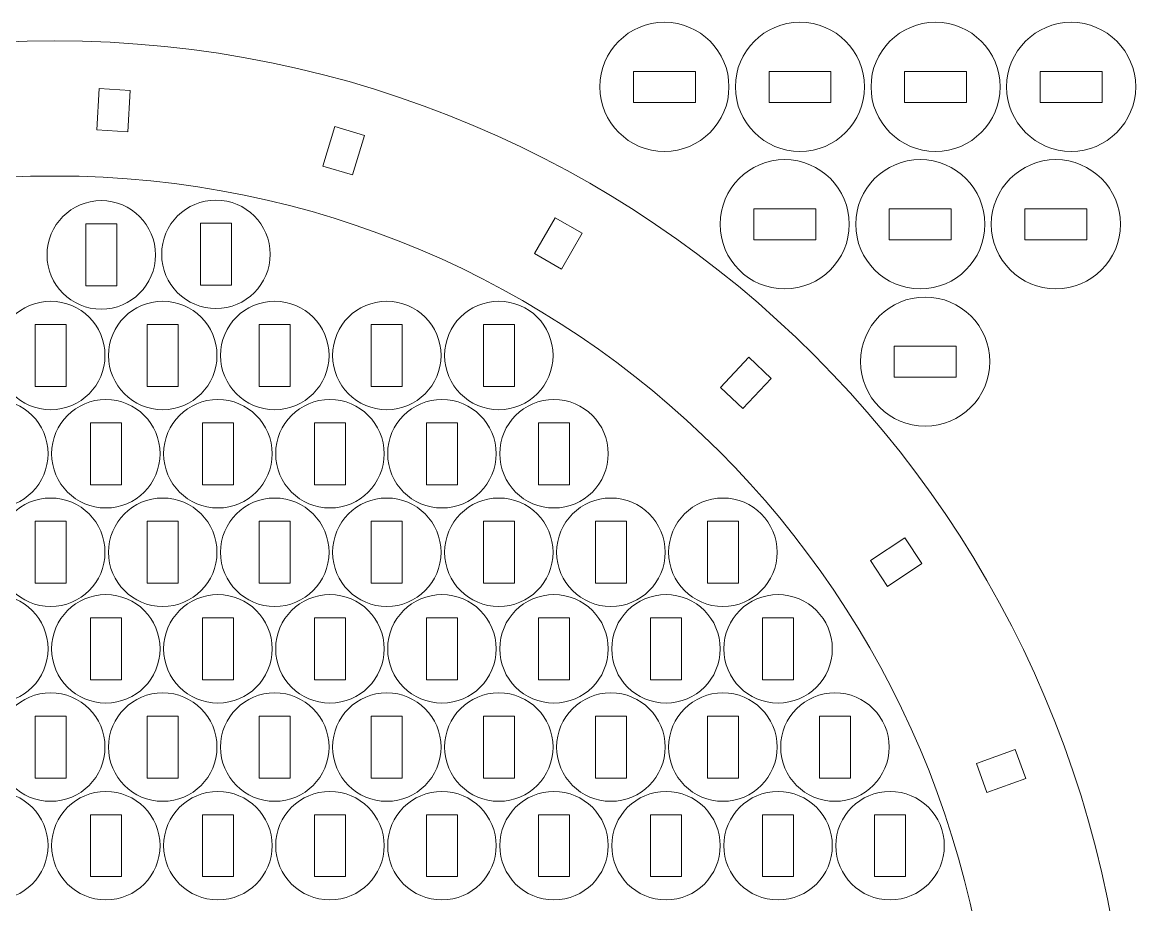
# Model space of a CAD drawing. Header units: millimetres. Extents: x -254 to 254, y -206 to 206.
# Drawn here: x -153 to -45.2, y -81.9 to 3.5 of the extents above; entities that cross this region are included whole.
import ezdxf

# ---------------------------------------------------------------- set-up
doc = ezdxf.new("R2010")
doc.units = ezdxf.units.MM
doc.header["$MEASUREMENT"] = 0
doc.layers.add('Camada 1', color=7, linetype='Continuous')

msp = doc.modelspace()

# ---------------------------------------------------------------- linework, layer by layer
at = {"layer": 'Camada 1', "lineweight": 20}
for points in [[(-97.0899, -2.7158), (-97.0899, -6.1676), (-94.2917, -8.9658), (-90.8399, -8.9658), (-90.8399, -8.9658), (-87.3881, -8.9658), (-84.5899, -6.1676), (-84.5899, -2.7158), (-84.5899, -2.7158), (-84.5899, 0.736), (-87.3881, 3.5342), (-90.8399, 3.5342), (-90.8399, 3.5342), (-94.2917, 3.5342), (-97.0899, 0.736), (-97.0899, -2.7158)], [(-83.9666, -2.7158), (-83.9666, -6.1676), (-81.1684, -8.9658), (-77.7166, -8.9658), (-77.7166, -8.9658), (-74.2648, -8.9658), (-71.4666, -6.1676), (-71.4666, -2.7158), (-71.4666, -2.7158), (-71.4666, 0.736), (-74.2648, 3.5342), (-77.7166, 3.5342), (-77.7166, 3.5342), (-81.1684, 3.5342), (-83.9666, 0.736), (-83.9666, -2.7158)], [(-70.8433, -2.7158), (-70.8433, -6.1676), (-68.0451, -8.9658), (-64.5933, -8.9658), (-64.5933, -8.9658), (-61.1415, -8.9658), (-58.3433, -6.1676), (-58.3433, -2.7158), (-58.3433, -2.7158), (-58.3433, 0.736), (-61.1415, 3.5342), (-64.5933, 3.5342), (-64.5933, 3.5342), (-68.0451, 3.5342), (-70.8433, 0.736), (-70.8433, -2.7158)], [(-57.72, -2.7158), (-57.72, -6.1676), (-54.9218, -8.9658), (-51.47, -8.9658), (-51.47, -8.9658), (-48.0182, -8.9658), (-45.22, -6.1676), (-45.22, -2.7158), (-45.22, -2.7158), (-45.22, 0.736), (-48.0182, 3.5342), (-51.47, 3.5342), (-51.47, 3.5342), (-54.9218, 3.5342), (-57.72, 0.736), (-57.72, -2.7158)], [(-253.8389, -102.2689), (-253.8391, -159.7064), (-207.2769, -206.2689), (-149.8393, -206.2691), (-149.8393, -206.2691), (-92.4019, -206.2693), (-45.8393, -159.7072), (-45.839, -102.2692), (-45.839, -102.2692), (-45.839, -44.8316), (-92.4013, 1.7307), (-149.8388, 1.7308), (-149.8388, 1.7308), (-207.2763, 1.7309), (-253.8387, -44.8314), (-253.8389, -102.2689)], [(-93.8399, -1.2158), (-93.8399, -1.2158), (-93.8399, -4.2158), (-93.8399, -4.2158), (-93.8399, -4.2158), (-93.8399, -4.2158), (-87.8399, -4.2158), (-87.8399, -4.2158), (-87.8399, -4.2158), (-87.8399, -4.2158), (-87.8399, -1.2158), (-87.8399, -1.2158), (-87.8399, -1.2158), (-87.8399, -1.2158), (-93.8399, -1.2158), (-93.8399, -1.2158)], [(-80.7166, -1.2158), (-80.7166, -1.2158), (-80.7166, -4.2158), (-80.7166, -4.2158), (-80.7166, -4.2158), (-80.7166, -4.2158), (-74.7166, -4.2158), (-74.7166, -4.2158), (-74.7166, -4.2158), (-74.7166, -4.2158), (-74.7166, -1.2158), (-74.7166, -1.2158), (-74.7166, -1.2158), (-74.7166, -1.2158), (-80.7166, -1.2158), (-80.7166, -1.2158)], [(-67.5933, -1.2158), (-67.5933, -1.2158), (-67.5933, -4.2158), (-67.5933, -4.2158), (-67.5933, -4.2158), (-67.5933, -4.2158), (-61.5933, -4.2158), (-61.5933, -4.2158), (-61.5933, -4.2158), (-61.5933, -4.2158), (-61.5933, -1.2158), (-61.5933, -1.2158), (-61.5933, -1.2158), (-61.5933, -1.2158), (-67.5933, -1.2158), (-67.5933, -1.2158)], [(-54.47, -1.2158), (-54.47, -1.2158), (-54.47, -4.2158), (-54.47, -4.2158), (-54.47, -4.2158), (-54.47, -4.2158), (-48.47, -4.2158), (-48.47, -4.2158), (-48.47, -4.2158), (-48.47, -4.2158), (-48.47, -1.2158), (-48.47, -1.2158), (-48.47, -1.2158), (-48.47, -1.2158), (-54.47, -1.2158), (-54.47, -1.2158)], [(-145.7859, -6.883), (-145.7859, -6.883), (-145.5533, -2.8897), (-145.5533, -2.8897), (-145.5533, -2.8897), (-145.5533, -2.8897), (-142.5584, -3.0642), (-142.5584, -3.0642), (-142.5584, -3.0642), (-142.5584, -3.0642), (-142.791, -7.0574), (-142.791, -7.0574), (-142.791, -7.0574), (-142.791, -7.0574), (-145.7859, -6.883), (-145.7859, -6.883)], [(-123.8976, -10.3888), (-123.8976, -10.3888), (-122.7504, -6.5569), (-122.7504, -6.5569), (-122.7504, -6.5569), (-122.7504, -6.5569), (-119.8764, -7.4173), (-119.8764, -7.4173), (-119.8764, -7.4173), (-119.8764, -7.4173), (-121.0236, -11.2492), (-121.0236, -11.2492), (-121.0236, -11.2492), (-121.0236, -11.2492), (-123.8976, -10.3888), (-123.8976, -10.3888)], [(-85.4482, -16.0142), (-85.4482, -19.466), (-82.65, -22.2642), (-79.1982, -22.2642), (-79.1982, -22.2642), (-75.7464, -22.2642), (-72.9482, -19.466), (-72.9482, -16.0142), (-72.9482, -16.0142), (-72.9482, -12.5624), (-75.7464, -9.7642), (-79.1982, -9.7642), (-79.1982, -9.7642), (-82.65, -9.7642), (-85.4482, -12.5624), (-85.4482, -16.0142)], [(-72.3249, -16.0142), (-72.3249, -19.466), (-69.5267, -22.2642), (-66.0749, -22.2642), (-66.0749, -22.2642), (-62.6231, -22.2642), (-59.8249, -19.466), (-59.8249, -16.0142), (-59.8249, -16.0142), (-59.8249, -12.5624), (-62.6231, -9.7642), (-66.0749, -9.7642), (-66.0749, -9.7642), (-69.5267, -9.7642), (-72.3249, -12.5624), (-72.3249, -16.0142)], [(-59.2016, -16.0142), (-59.2016, -19.466), (-56.4034, -22.2642), (-52.9516, -22.2642), (-52.9516, -22.2642), (-49.4998, -22.2642), (-46.7016, -19.466), (-46.7016, -16.0142), (-46.7016, -16.0142), (-46.7016, -12.5624), (-49.4998, -9.7642), (-52.9516, -9.7642), (-52.9516, -9.7642), (-56.4034, -9.7642), (-59.2016, -12.5624), (-59.2016, -16.0142)], [(-149.8393, -193.1901), (-200.0535, -193.1899), (-240.7601, -152.4831), (-240.7599, -102.269), (-240.7599, -102.269), (-240.7598, -52.0547), (-200.053, -11.3481), (-149.8388, -11.3482), (-149.8388, -11.3482), (-99.6246, -11.3482), (-58.918, -52.0549), (-58.918, -102.2697), (-58.918, -102.2697), (-58.9182, -152.4838), (-99.6251, -193.1903), (-149.8393, -193.1901)], [(-145.3497, -13.7314), (-142.4502, -13.7314), (-140.0997, -16.0819), (-140.0997, -18.9814), (-140.0997, -18.9814), (-140.0997, -21.8809), (-142.4502, -24.2314), (-145.3497, -24.2314), (-145.3497, -24.2314), (-148.2492, -24.2314), (-150.5997, -21.8809), (-150.5997, -18.9814), (-150.5997, -18.9814), (-150.5997, -16.0819), (-148.2492, -13.7314), (-145.3497, -13.7314)], [(-134.2492, -13.677), (-131.3497, -13.677), (-128.9992, -16.0275), (-128.9992, -18.927), (-128.9992, -18.927), (-128.9992, -21.8265), (-131.3497, -24.177), (-134.2492, -24.177), (-134.2492, -24.177), (-137.1487, -24.177), (-139.4992, -21.8265), (-139.4992, -18.927), (-139.4992, -18.927), (-139.4992, -16.0275), (-137.1487, -13.677), (-134.2492, -13.677)], [(-82.1982, -14.5142), (-82.1982, -14.5142), (-82.1982, -17.5142), (-82.1982, -17.5142), (-82.1982, -17.5142), (-82.1982, -17.5142), (-76.1982, -17.5142), (-76.1982, -17.5142), (-76.1982, -17.5142), (-76.1982, -17.5142), (-76.1982, -14.5142), (-76.1982, -14.5142), (-76.1982, -14.5142), (-76.1982, -14.5142), (-82.1982, -14.5142), (-82.1982, -14.5142)], [(-69.0749, -14.5142), (-69.0749, -14.5142), (-69.0749, -17.5142), (-69.0749, -17.5142), (-69.0749, -17.5142), (-69.0749, -17.5142), (-63.0749, -17.5142), (-63.0749, -17.5142), (-63.0749, -17.5142), (-63.0749, -17.5142), (-63.0749, -14.5142), (-63.0749, -14.5142), (-63.0749, -14.5142), (-63.0749, -14.5142), (-69.0749, -14.5142), (-69.0749, -14.5142)], [(-55.9516, -14.5142), (-55.9516, -14.5142), (-55.9516, -17.5142), (-55.9516, -17.5142), (-55.9516, -17.5142), (-55.9516, -17.5142), (-49.9516, -17.5142), (-49.9516, -17.5142), (-49.9516, -17.5142), (-49.9516, -17.5142), (-49.9516, -14.5142), (-49.9516, -14.5142), (-49.9516, -14.5142), (-49.9516, -14.5142), (-55.9516, -14.5142), (-55.9516, -14.5142)], [(-146.8497, -15.9814), (-146.8497, -15.9814), (-143.8497, -15.9814), (-143.8497, -15.9814), (-143.8497, -15.9814), (-143.8497, -15.9814), (-143.8497, -21.9814), (-143.8497, -21.9814), (-143.8497, -21.9814), (-143.8497, -21.9814), (-146.8497, -21.9814), (-146.8497, -21.9814), (-146.8497, -21.9814), (-146.8497, -21.9814), (-146.8497, -15.9814), (-146.8497, -15.9814)], [(-135.7492, -15.927), (-135.7492, -15.927), (-132.7492, -15.927), (-132.7492, -15.927), (-132.7492, -15.927), (-132.7492, -15.927), (-132.7492, -21.927), (-132.7492, -21.927), (-132.7492, -21.927), (-132.7492, -21.927), (-135.7492, -21.927), (-135.7492, -21.927), (-135.7492, -21.927), (-135.7492, -21.927), (-135.7492, -15.927), (-135.7492, -15.927)], [(-103.4078, -18.848), (-103.4078, -18.848), (-101.4078, -15.3839), (-101.4078, -15.3839), (-101.4078, -15.3839), (-101.4078, -15.3839), (-98.8097, -16.8839), (-98.8097, -16.8839), (-98.8097, -16.8839), (-98.8097, -16.8839), (-100.8097, -20.348), (-100.8097, -20.348), (-100.8097, -20.348), (-100.8097, -20.348), (-103.4078, -18.848), (-103.4078, -18.848)], [(-150.2422, -23.468), (-147.3427, -23.468), (-144.9922, -25.8185), (-144.9922, -28.718), (-144.9922, -28.718), (-144.9922, -31.6175), (-147.3427, -33.968), (-150.2422, -33.968), (-150.2422, -33.968), (-153.1417, -33.968), (-155.4922, -31.6175), (-155.4922, -28.718), (-155.4922, -28.718), (-155.4922, -25.8185), (-153.1417, -23.468), (-150.2422, -23.468)], [(-139.3983, -23.468), (-136.4988, -23.468), (-134.1483, -25.8185), (-134.1483, -28.718), (-134.1483, -28.718), (-134.1483, -31.6175), (-136.4988, -33.968), (-139.3983, -33.968), (-139.3983, -33.968), (-142.2978, -33.968), (-144.6483, -31.6175), (-144.6483, -28.718), (-144.6483, -28.718), (-144.6483, -25.8185), (-142.2978, -23.468), (-139.3983, -23.468)], [(-128.5544, -23.468), (-125.6549, -23.468), (-123.3044, -25.8185), (-123.3044, -28.718), (-123.3044, -28.718), (-123.3044, -31.6175), (-125.6549, -33.968), (-128.5544, -33.968), (-128.5544, -33.968), (-131.4539, -33.968), (-133.8044, -31.6175), (-133.8044, -28.718), (-133.8044, -28.718), (-133.8044, -25.8185), (-131.4539, -23.468), (-128.5544, -23.468)], [(-117.7105, -23.468), (-114.811, -23.468), (-112.4605, -25.8185), (-112.4605, -28.718), (-112.4605, -28.718), (-112.4605, -31.6175), (-114.811, -33.968), (-117.7105, -33.968), (-117.7105, -33.968), (-120.61, -33.968), (-122.9605, -31.6175), (-122.9605, -28.718), (-122.9605, -28.718), (-122.9605, -25.8185), (-120.61, -23.468), (-117.7105, -23.468)], [(-106.8666, -23.468), (-103.9671, -23.468), (-101.6166, -25.8185), (-101.6166, -28.718), (-101.6166, -28.718), (-101.6166, -31.6175), (-103.9671, -33.968), (-106.8666, -33.968), (-106.8666, -33.968), (-109.7661, -33.968), (-112.1166, -31.6175), (-112.1166, -28.718), (-112.1166, -28.718), (-112.1166, -25.8185), (-109.7661, -23.468), (-106.8666, -23.468)], [(-71.8486, -29.3126), (-71.8486, -32.7644), (-69.0504, -35.5626), (-65.5986, -35.5626), (-65.5986, -35.5626), (-62.1468, -35.5626), (-59.3486, -32.7644), (-59.3486, -29.3126), (-59.3486, -29.3126), (-59.3486, -25.8608), (-62.1468, -23.0626), (-65.5986, -23.0626), (-65.5986, -23.0626), (-69.0504, -23.0626), (-71.8486, -25.8608), (-71.8486, -29.3126)], [(-151.7422, -25.718), (-151.7422, -25.718), (-148.7422, -25.718), (-148.7422, -25.718), (-148.7422, -25.718), (-148.7422, -25.718), (-148.7422, -31.718), (-148.7422, -31.718), (-148.7422, -31.718), (-148.7422, -31.718), (-151.7422, -31.718), (-151.7422, -31.718), (-151.7422, -31.718), (-151.7422, -31.718), (-151.7422, -25.718), (-151.7422, -25.718)], [(-140.8983, -25.718), (-140.8983, -25.718), (-137.8983, -25.718), (-137.8983, -25.718), (-137.8983, -25.718), (-137.8983, -25.718), (-137.8983, -31.718), (-137.8983, -31.718), (-137.8983, -31.718), (-137.8983, -31.718), (-140.8983, -31.718), (-140.8983, -31.718), (-140.8983, -31.718), (-140.8983, -31.718), (-140.8983, -25.718), (-140.8983, -25.718)], [(-130.0544, -25.718), (-130.0544, -25.718), (-127.0544, -25.718), (-127.0544, -25.718), (-127.0544, -25.718), (-127.0544, -25.718), (-127.0544, -31.718), (-127.0544, -31.718), (-127.0544, -31.718), (-127.0544, -31.718), (-130.0544, -31.718), (-130.0544, -31.718), (-130.0544, -31.718), (-130.0544, -31.718), (-130.0544, -25.718), (-130.0544, -25.718)], [(-119.2105, -25.718), (-119.2105, -25.718), (-116.2105, -25.718), (-116.2105, -25.718), (-116.2105, -25.718), (-116.2105, -25.718), (-116.2105, -31.718), (-116.2105, -31.718), (-116.2105, -31.718), (-116.2105, -31.718), (-119.2105, -31.718), (-119.2105, -31.718), (-119.2105, -31.718), (-119.2105, -31.718), (-119.2105, -25.718), (-119.2105, -25.718)], [(-108.3666, -25.718), (-108.3666, -25.718), (-105.3666, -25.718), (-105.3666, -25.718), (-105.3666, -25.718), (-105.3666, -25.718), (-105.3666, -31.718), (-105.3666, -31.718), (-105.3666, -31.718), (-105.3666, -31.718), (-108.3666, -31.718), (-108.3666, -31.718), (-108.3666, -31.718), (-108.3666, -31.718), (-108.3666, -25.718), (-108.3666, -25.718)], [(-68.5986, -27.8126), (-68.5986, -27.8126), (-68.5986, -30.8126), (-68.5986, -30.8126), (-68.5986, -30.8126), (-68.5986, -30.8126), (-62.5986, -30.8126), (-62.5986, -30.8126), (-62.5986, -30.8126), (-62.5986, -30.8126), (-62.5986, -27.8126), (-62.5986, -27.8126), (-62.5986, -27.8126), (-62.5986, -27.8126), (-68.5986, -27.8126), (-68.5986, -27.8126)], [(-85.4211, -31.8044), (-85.4211, -31.8044), (-82.6761, -28.8949), (-82.6761, -28.8949), (-82.6761, -28.8949), (-82.6761, -28.8949), (-80.494, -30.9536), (-80.494, -30.9536), (-80.494, -30.9536), (-80.494, -30.9536), (-83.239, -33.8631), (-83.239, -33.8631), (-83.239, -33.8631), (-83.239, -33.8631), (-85.4211, -31.8044), (-85.4211, -31.8044)], [(-155.7489, -32.9767), (-152.8494, -32.9767), (-150.4989, -35.3272), (-150.4989, -38.2267), (-150.4989, -38.2267), (-150.4989, -41.1262), (-152.8494, -43.4767), (-155.7489, -43.4767), (-155.7489, -43.4767), (-158.6484, -43.4767), (-160.9989, -41.1262), (-160.9989, -38.2267), (-160.9989, -38.2267), (-160.9989, -35.3272), (-158.6484, -32.9767), (-155.7489, -32.9767)], [(-144.905, -32.9767), (-142.0055, -32.9767), (-139.655, -35.3272), (-139.655, -38.2267), (-139.655, -38.2267), (-139.655, -41.1262), (-142.0055, -43.4767), (-144.905, -43.4767), (-144.905, -43.4767), (-147.8045, -43.4767), (-150.155, -41.1262), (-150.155, -38.2267), (-150.155, -38.2267), (-150.155, -35.3272), (-147.8045, -32.9767), (-144.905, -32.9767)], [(-134.0611, -32.9767), (-131.1616, -32.9767), (-128.8111, -35.3272), (-128.8111, -38.2267), (-128.8111, -38.2267), (-128.8111, -41.1262), (-131.1616, -43.4767), (-134.0611, -43.4767), (-134.0611, -43.4767), (-136.9606, -43.4767), (-139.3111, -41.1262), (-139.3111, -38.2267), (-139.3111, -38.2267), (-139.3111, -35.3272), (-136.9606, -32.9767), (-134.0611, -32.9767)], [(-123.2172, -32.9767), (-120.3177, -32.9767), (-117.9672, -35.3272), (-117.9672, -38.2267), (-117.9672, -38.2267), (-117.9672, -41.1262), (-120.3177, -43.4767), (-123.2172, -43.4767), (-123.2172, -43.4767), (-126.1167, -43.4767), (-128.4672, -41.1262), (-128.4672, -38.2267), (-128.4672, -38.2267), (-128.4672, -35.3272), (-126.1167, -32.9767), (-123.2172, -32.9767)], [(-112.3733, -32.9767), (-109.4738, -32.9767), (-107.1233, -35.3272), (-107.1233, -38.2267), (-107.1233, -38.2267), (-107.1233, -41.1262), (-109.4738, -43.4767), (-112.3733, -43.4767), (-112.3733, -43.4767), (-115.2728, -43.4767), (-117.6233, -41.1262), (-117.6233, -38.2267), (-117.6233, -38.2267), (-117.6233, -35.3272), (-115.2728, -32.9767), (-112.3733, -32.9767)], [(-101.5294, -32.9767), (-98.6299, -32.9767), (-96.2794, -35.3272), (-96.2794, -38.2267), (-96.2794, -38.2267), (-96.2794, -41.1262), (-98.6299, -43.4767), (-101.5294, -43.4767), (-101.5294, -43.4767), (-104.4289, -43.4767), (-106.7794, -41.1262), (-106.7794, -38.2267), (-106.7794, -38.2267), (-106.7794, -35.3272), (-104.4289, -32.9767), (-101.5294, -32.9767)], [(-146.405, -35.2267), (-146.405, -35.2267), (-143.405, -35.2267), (-143.405, -35.2267), (-143.405, -35.2267), (-143.405, -35.2267), (-143.405, -41.2267), (-143.405, -41.2267), (-143.405, -41.2267), (-143.405, -41.2267), (-146.405, -41.2267), (-146.405, -41.2267), (-146.405, -41.2267), (-146.405, -41.2267), (-146.405, -35.2267), (-146.405, -35.2267)], [(-135.5611, -35.2267), (-135.5611, -35.2267), (-132.5611, -35.2267), (-132.5611, -35.2267), (-132.5611, -35.2267), (-132.5611, -35.2267), (-132.5611, -41.2267), (-132.5611, -41.2267), (-132.5611, -41.2267), (-132.5611, -41.2267), (-135.5611, -41.2267), (-135.5611, -41.2267), (-135.5611, -41.2267), (-135.5611, -41.2267), (-135.5611, -35.2267), (-135.5611, -35.2267)], [(-124.7172, -35.2267), (-124.7172, -35.2267), (-121.7172, -35.2267), (-121.7172, -35.2267), (-121.7172, -35.2267), (-121.7172, -35.2267), (-121.7172, -41.2267), (-121.7172, -41.2267), (-121.7172, -41.2267), (-121.7172, -41.2267), (-124.7172, -41.2267), (-124.7172, -41.2267), (-124.7172, -41.2267), (-124.7172, -41.2267), (-124.7172, -35.2267), (-124.7172, -35.2267)], [(-113.8733, -35.2267), (-113.8733, -35.2267), (-110.8733, -35.2267), (-110.8733, -35.2267), (-110.8733, -35.2267), (-110.8733, -35.2267), (-110.8733, -41.2267), (-110.8733, -41.2267), (-110.8733, -41.2267), (-110.8733, -41.2267), (-113.8733, -41.2267), (-113.8733, -41.2267), (-113.8733, -41.2267), (-113.8733, -41.2267), (-113.8733, -35.2267), (-113.8733, -35.2267)], [(-103.0294, -35.2267), (-103.0294, -35.2267), (-100.0294, -35.2267), (-100.0294, -35.2267), (-100.0294, -35.2267), (-100.0294, -35.2267), (-100.0294, -41.2267), (-100.0294, -41.2267), (-100.0294, -41.2267), (-100.0294, -41.2267), (-103.0294, -41.2267), (-103.0294, -41.2267), (-103.0294, -41.2267), (-103.0294, -41.2267), (-103.0294, -35.2267), (-103.0294, -35.2267)], [(-150.2422, -42.5181), (-147.3427, -42.5181), (-144.9922, -44.8686), (-144.9922, -47.7681), (-144.9922, -47.7681), (-144.9922, -50.6676), (-147.3427, -53.0181), (-150.2422, -53.0181), (-150.2422, -53.0181), (-153.1417, -53.0181), (-155.4922, -50.6676), (-155.4922, -47.7681), (-155.4922, -47.7681), (-155.4922, -44.8686), (-153.1417, -42.5181), (-150.2422, -42.5181)], [(-139.3983, -42.5181), (-136.4988, -42.5181), (-134.1483, -44.8686), (-134.1483, -47.7681), (-134.1483, -47.7681), (-134.1483, -50.6676), (-136.4988, -53.0181), (-139.3983, -53.0181), (-139.3983, -53.0181), (-142.2978, -53.0181), (-144.6483, -50.6676), (-144.6483, -47.7681), (-144.6483, -47.7681), (-144.6483, -44.8686), (-142.2978, -42.5181), (-139.3983, -42.5181)], [(-128.5544, -42.5181), (-125.6549, -42.5181), (-123.3044, -44.8686), (-123.3044, -47.7681), (-123.3044, -47.7681), (-123.3044, -50.6676), (-125.6549, -53.0181), (-128.5544, -53.0181), (-128.5544, -53.0181), (-131.4539, -53.0181), (-133.8044, -50.6676), (-133.8044, -47.7681), (-133.8044, -47.7681), (-133.8044, -44.8686), (-131.4539, -42.5181), (-128.5544, -42.5181)], [(-117.7105, -42.5181), (-114.811, -42.5181), (-112.4605, -44.8686), (-112.4605, -47.7681), (-112.4605, -47.7681), (-112.4605, -50.6676), (-114.811, -53.0181), (-117.7105, -53.0181), (-117.7105, -53.0181), (-120.61, -53.0181), (-122.9605, -50.6676), (-122.9605, -47.7681), (-122.9605, -47.7681), (-122.9605, -44.8686), (-120.61, -42.5181), (-117.7105, -42.5181)], [(-106.8666, -42.5181), (-103.9671, -42.5181), (-101.6166, -44.8686), (-101.6166, -47.7681), (-101.6166, -47.7681), (-101.6166, -50.6676), (-103.9671, -53.0181), (-106.8666, -53.0181), (-106.8666, -53.0181), (-109.7661, -53.0181), (-112.1166, -50.6676), (-112.1166, -47.7681), (-112.1166, -47.7681), (-112.1166, -44.8686), (-109.7661, -42.5181), (-106.8666, -42.5181)], [(-96.0227, -42.5181), (-93.1232, -42.5181), (-90.7727, -44.8686), (-90.7727, -47.7681), (-90.7727, -47.7681), (-90.7727, -50.6676), (-93.1232, -53.0181), (-96.0227, -53.0181), (-96.0227, -53.0181), (-98.9222, -53.0181), (-101.2727, -50.6676), (-101.2727, -47.7681), (-101.2727, -47.7681), (-101.2727, -44.8686), (-98.9222, -42.5181), (-96.0227, -42.5181)], [(-85.1788, -42.5181), (-82.2793, -42.5181), (-79.9288, -44.8686), (-79.9288, -47.7681), (-79.9288, -47.7681), (-79.9288, -50.6676), (-82.2793, -53.0181), (-85.1788, -53.0181), (-85.1788, -53.0181), (-88.0783, -53.0181), (-90.4288, -50.6676), (-90.4288, -47.7681), (-90.4288, -47.7681), (-90.4288, -44.8686), (-88.0783, -42.5181), (-85.1788, -42.5181)], [(-151.7422, -44.7681), (-151.7422, -44.7681), (-148.7422, -44.7681), (-148.7422, -44.7681), (-148.7422, -44.7681), (-148.7422, -44.7681), (-148.7422, -50.7681), (-148.7422, -50.7681), (-148.7422, -50.7681), (-148.7422, -50.7681), (-151.7422, -50.7681), (-151.7422, -50.7681), (-151.7422, -50.7681), (-151.7422, -50.7681), (-151.7422, -44.7681), (-151.7422, -44.7681)], [(-140.8983, -44.7681), (-140.8983, -44.7681), (-137.8983, -44.7681), (-137.8983, -44.7681), (-137.8983, -44.7681), (-137.8983, -44.7681), (-137.8983, -50.7681), (-137.8983, -50.7681), (-137.8983, -50.7681), (-137.8983, -50.7681), (-140.8983, -50.7681), (-140.8983, -50.7681), (-140.8983, -50.7681), (-140.8983, -50.7681), (-140.8983, -44.7681), (-140.8983, -44.7681)], [(-130.0544, -44.7681), (-130.0544, -44.7681), (-127.0544, -44.7681), (-127.0544, -44.7681), (-127.0544, -44.7681), (-127.0544, -44.7681), (-127.0544, -50.7681), (-127.0544, -50.7681), (-127.0544, -50.7681), (-127.0544, -50.7681), (-130.0544, -50.7681), (-130.0544, -50.7681), (-130.0544, -50.7681), (-130.0544, -50.7681), (-130.0544, -44.7681), (-130.0544, -44.7681)], [(-119.2105, -44.7681), (-119.2105, -44.7681), (-116.2105, -44.7681), (-116.2105, -44.7681), (-116.2105, -44.7681), (-116.2105, -44.7681), (-116.2105, -50.7681), (-116.2105, -50.7681), (-116.2105, -50.7681), (-116.2105, -50.7681), (-119.2105, -50.7681), (-119.2105, -50.7681), (-119.2105, -50.7681), (-119.2105, -50.7681), (-119.2105, -44.7681), (-119.2105, -44.7681)], [(-108.3666, -44.7681), (-108.3666, -44.7681), (-105.3666, -44.7681), (-105.3666, -44.7681), (-105.3666, -44.7681), (-105.3666, -44.7681), (-105.3666, -50.7681), (-105.3666, -50.7681), (-105.3666, -50.7681), (-105.3666, -50.7681), (-108.3666, -50.7681), (-108.3666, -50.7681), (-108.3666, -50.7681), (-108.3666, -50.7681), (-108.3666, -44.7681), (-108.3666, -44.7681)], [(-97.5227, -44.7681), (-97.5227, -44.7681), (-94.5227, -44.7681), (-94.5227, -44.7681), (-94.5227, -44.7681), (-94.5227, -44.7681), (-94.5227, -50.7681), (-94.5227, -50.7681), (-94.5227, -50.7681), (-94.5227, -50.7681), (-97.5227, -50.7681), (-97.5227, -50.7681), (-97.5227, -50.7681), (-97.5227, -50.7681), (-97.5227, -44.7681), (-97.5227, -44.7681)], [(-86.6788, -44.7681), (-86.6788, -44.7681), (-83.6788, -44.7681), (-83.6788, -44.7681), (-83.6788, -44.7681), (-83.6788, -44.7681), (-83.6788, -50.7681), (-83.6788, -50.7681), (-83.6788, -50.7681), (-83.6788, -50.7681), (-86.6788, -50.7681), (-86.6788, -50.7681), (-86.6788, -50.7681), (-86.6788, -50.7681), (-86.6788, -44.7681), (-86.6788, -44.7681)], [(-70.9072, -48.5596), (-70.9072, -48.5596), (-67.5652, -46.3615), (-67.5652, -46.3615), (-67.5652, -46.3615), (-67.5652, -46.3615), (-65.9167, -48.868), (-65.9167, -48.868), (-65.9167, -48.868), (-65.9167, -48.868), (-69.2586, -51.066), (-69.2586, -51.066), (-69.2586, -51.066), (-69.2586, -51.066), (-70.9072, -48.5596), (-70.9072, -48.5596)], [(-155.749, -51.8652), (-158.6485, -51.8652), (-160.999, -54.2157), (-160.999, -57.1152), (-160.999, -57.1152), (-160.999, -60.0147), (-158.6485, -62.3652), (-155.749, -62.3652), (-155.749, -62.3652), (-152.8495, -62.3652), (-150.499, -60.0147), (-150.499, -57.1152), (-150.499, -57.1152), (-150.499, -54.2157), (-152.8495, -51.8652), (-155.749, -51.8652)], [(-144.9051, -51.8652), (-147.8046, -51.8652), (-150.1551, -54.2157), (-150.1551, -57.1152), (-150.1551, -57.1152), (-150.1551, -60.0147), (-147.8046, -62.3652), (-144.9051, -62.3652), (-144.9051, -62.3652), (-142.0056, -62.3652), (-139.6551, -60.0147), (-139.6551, -57.1152), (-139.6551, -57.1152), (-139.6551, -54.2157), (-142.0056, -51.8652), (-144.9051, -51.8652)], [(-134.0612, -51.8652), (-136.9607, -51.8652), (-139.3112, -54.2157), (-139.3112, -57.1152), (-139.3112, -57.1152), (-139.3112, -60.0147), (-136.9607, -62.3652), (-134.0612, -62.3652), (-134.0612, -62.3652), (-131.1617, -62.3652), (-128.8112, -60.0147), (-128.8112, -57.1152), (-128.8112, -57.1152), (-128.8112, -54.2157), (-131.1617, -51.8652), (-134.0612, -51.8652)], [(-123.2173, -51.8652), (-126.1168, -51.8652), (-128.4673, -54.2157), (-128.4673, -57.1152), (-128.4673, -57.1152), (-128.4673, -60.0147), (-126.1168, -62.3652), (-123.2173, -62.3652), (-123.2173, -62.3652), (-120.3178, -62.3652), (-117.9673, -60.0147), (-117.9673, -57.1152), (-117.9673, -57.1152), (-117.9673, -54.2157), (-120.3178, -51.8652), (-123.2173, -51.8652)], [(-112.3734, -51.8652), (-115.2729, -51.8652), (-117.6234, -54.2157), (-117.6234, -57.1152), (-117.6234, -57.1152), (-117.6234, -60.0147), (-115.2729, -62.3652), (-112.3734, -62.3652), (-112.3734, -62.3652), (-109.4739, -62.3652), (-107.1234, -60.0147), (-107.1234, -57.1152), (-107.1234, -57.1152), (-107.1234, -54.2157), (-109.4739, -51.8652), (-112.3734, -51.8652)], [(-101.5295, -51.8652), (-104.429, -51.8652), (-106.7795, -54.2157), (-106.7795, -57.1152), (-106.7795, -57.1152), (-106.7795, -60.0147), (-104.429, -62.3652), (-101.5295, -62.3652), (-101.5295, -62.3652), (-98.63, -62.3652), (-96.2795, -60.0147), (-96.2795, -57.1152), (-96.2795, -57.1152), (-96.2795, -54.2157), (-98.63, -51.8652), (-101.5295, -51.8652)], [(-90.6856, -51.8652), (-93.5851, -51.8652), (-95.9356, -54.2157), (-95.9356, -57.1152), (-95.9356, -57.1152), (-95.9356, -60.0147), (-93.5851, -62.3652), (-90.6856, -62.3652), (-90.6856, -62.3652), (-87.7861, -62.3652), (-85.4356, -60.0147), (-85.4356, -57.1152), (-85.4356, -57.1152), (-85.4356, -54.2157), (-87.7861, -51.8652), (-90.6856, -51.8652)], [(-79.8417, -51.8652), (-82.7412, -51.8652), (-85.0917, -54.2157), (-85.0917, -57.1152), (-85.0917, -57.1152), (-85.0917, -60.0147), (-82.7412, -62.3652), (-79.8417, -62.3652), (-79.8417, -62.3652), (-76.9422, -62.3652), (-74.5917, -60.0147), (-74.5917, -57.1152), (-74.5917, -57.1152), (-74.5917, -54.2157), (-76.9422, -51.8652), (-79.8417, -51.8652)], [(-143.4051, -54.1152), (-143.4051, -54.1152), (-146.4051, -54.1152), (-146.4051, -54.1152), (-146.4051, -54.1152), (-146.4051, -54.1152), (-146.4051, -60.1152), (-146.4051, -60.1152), (-146.4051, -60.1152), (-146.4051, -60.1152), (-143.4051, -60.1152), (-143.4051, -60.1152), (-143.4051, -60.1152), (-143.4051, -60.1152), (-143.4051, -54.1152), (-143.4051, -54.1152)], [(-132.5612, -54.1152), (-132.5612, -54.1152), (-135.5612, -54.1152), (-135.5612, -54.1152), (-135.5612, -54.1152), (-135.5612, -54.1152), (-135.5612, -60.1152), (-135.5612, -60.1152), (-135.5612, -60.1152), (-135.5612, -60.1152), (-132.5612, -60.1152), (-132.5612, -60.1152), (-132.5612, -60.1152), (-132.5612, -60.1152), (-132.5612, -54.1152), (-132.5612, -54.1152)], [(-121.7173, -54.1152), (-121.7173, -54.1152), (-124.7173, -54.1152), (-124.7173, -54.1152), (-124.7173, -54.1152), (-124.7173, -54.1152), (-124.7173, -60.1152), (-124.7173, -60.1152), (-124.7173, -60.1152), (-124.7173, -60.1152), (-121.7173, -60.1152), (-121.7173, -60.1152), (-121.7173, -60.1152), (-121.7173, -60.1152), (-121.7173, -54.1152), (-121.7173, -54.1152)], [(-110.8734, -54.1152), (-110.8734, -54.1152), (-113.8734, -54.1152), (-113.8734, -54.1152), (-113.8734, -54.1152), (-113.8734, -54.1152), (-113.8734, -60.1152), (-113.8734, -60.1152), (-113.8734, -60.1152), (-113.8734, -60.1152), (-110.8734, -60.1152), (-110.8734, -60.1152), (-110.8734, -60.1152), (-110.8734, -60.1152), (-110.8734, -54.1152), (-110.8734, -54.1152)], [(-100.0295, -54.1152), (-100.0295, -54.1152), (-103.0295, -54.1152), (-103.0295, -54.1152), (-103.0295, -54.1152), (-103.0295, -54.1152), (-103.0295, -60.1152), (-103.0295, -60.1152), (-103.0295, -60.1152), (-103.0295, -60.1152), (-100.0295, -60.1152), (-100.0295, -60.1152), (-100.0295, -60.1152), (-100.0295, -60.1152), (-100.0295, -54.1152), (-100.0295, -54.1152)], [(-89.1856, -54.1152), (-89.1856, -54.1152), (-92.1856, -54.1152), (-92.1856, -54.1152), (-92.1856, -54.1152), (-92.1856, -54.1152), (-92.1856, -60.1152), (-92.1856, -60.1152), (-92.1856, -60.1152), (-92.1856, -60.1152), (-89.1856, -60.1152), (-89.1856, -60.1152), (-89.1856, -60.1152), (-89.1856, -60.1152), (-89.1856, -54.1152), (-89.1856, -54.1152)], [(-78.3417, -54.1152), (-78.3417, -54.1152), (-81.3417, -54.1152), (-81.3417, -54.1152), (-81.3417, -54.1152), (-81.3417, -54.1152), (-81.3417, -60.1152), (-81.3417, -60.1152), (-81.3417, -60.1152), (-81.3417, -60.1152), (-78.3417, -60.1152), (-78.3417, -60.1152), (-78.3417, -60.1152), (-78.3417, -60.1152), (-78.3417, -54.1152), (-78.3417, -54.1152)], [(-150.2423, -61.3739), (-153.1418, -61.3739), (-155.4923, -63.7244), (-155.4923, -66.6239), (-155.4923, -66.6239), (-155.4923, -69.5234), (-153.1418, -71.8739), (-150.2423, -71.8739), (-150.2423, -71.8739), (-147.3428, -71.8739), (-144.9923, -69.5234), (-144.9923, -66.6239), (-144.9923, -66.6239), (-144.9923, -63.7244), (-147.3428, -61.3739), (-150.2423, -61.3739)], [(-139.3984, -61.3739), (-142.2979, -61.3739), (-144.6484, -63.7244), (-144.6484, -66.6239), (-144.6484, -66.6239), (-144.6484, -69.5234), (-142.2979, -71.8739), (-139.3984, -71.8739), (-139.3984, -71.8739), (-136.4989, -71.8739), (-134.1484, -69.5234), (-134.1484, -66.6239), (-134.1484, -66.6239), (-134.1484, -63.7244), (-136.4989, -61.3739), (-139.3984, -61.3739)], [(-128.5545, -61.3739), (-131.454, -61.3739), (-133.8045, -63.7244), (-133.8045, -66.6239), (-133.8045, -66.6239), (-133.8045, -69.5234), (-131.454, -71.8739), (-128.5545, -71.8739), (-128.5545, -71.8739), (-125.655, -71.8739), (-123.3045, -69.5234), (-123.3045, -66.6239), (-123.3045, -66.6239), (-123.3045, -63.7244), (-125.655, -61.3739), (-128.5545, -61.3739)], [(-117.7106, -61.3739), (-120.6101, -61.3739), (-122.9606, -63.7244), (-122.9606, -66.6239), (-122.9606, -66.6239), (-122.9606, -69.5234), (-120.6101, -71.8739), (-117.7106, -71.8739), (-117.7106, -71.8739), (-114.8111, -71.8739), (-112.4606, -69.5234), (-112.4606, -66.6239), (-112.4606, -66.6239), (-112.4606, -63.7244), (-114.8111, -61.3739), (-117.7106, -61.3739)], [(-106.8667, -61.3739), (-109.7662, -61.3739), (-112.1167, -63.7244), (-112.1167, -66.6239), (-112.1167, -66.6239), (-112.1167, -69.5234), (-109.7662, -71.8739), (-106.8667, -71.8739), (-106.8667, -71.8739), (-103.9672, -71.8739), (-101.6167, -69.5234), (-101.6167, -66.6239), (-101.6167, -66.6239), (-101.6167, -63.7244), (-103.9672, -61.3739), (-106.8667, -61.3739)], [(-96.0228, -61.3739), (-98.9223, -61.3739), (-101.2728, -63.7244), (-101.2728, -66.6239), (-101.2728, -66.6239), (-101.2728, -69.5234), (-98.9223, -71.8739), (-96.0228, -71.8739), (-96.0228, -71.8739), (-93.1233, -71.8739), (-90.7728, -69.5234), (-90.7728, -66.6239), (-90.7728, -66.6239), (-90.7728, -63.7244), (-93.1233, -61.3739), (-96.0228, -61.3739)], [(-85.1789, -61.3739), (-88.0784, -61.3739), (-90.4289, -63.7244), (-90.4289, -66.6239), (-90.4289, -66.6239), (-90.4289, -69.5234), (-88.0784, -71.8739), (-85.1789, -71.8739), (-85.1789, -71.8739), (-82.2794, -71.8739), (-79.9289, -69.5234), (-79.9289, -66.6239), (-79.9289, -66.6239), (-79.9289, -63.7244), (-82.2794, -61.3739), (-85.1789, -61.3739)], [(-74.335, -61.3739), (-77.2345, -61.3739), (-79.585, -63.7244), (-79.585, -66.6239), (-79.585, -66.6239), (-79.585, -69.5234), (-77.2345, -71.8739), (-74.335, -71.8739), (-74.335, -71.8739), (-71.4355, -71.8739), (-69.085, -69.5234), (-69.085, -66.6239), (-69.085, -66.6239), (-69.085, -63.7244), (-71.4355, -61.3739), (-74.335, -61.3739)], [(-148.7423, -63.6239), (-148.7423, -63.6239), (-151.7423, -63.6239), (-151.7423, -63.6239), (-151.7423, -63.6239), (-151.7423, -63.6239), (-151.7423, -69.6239), (-151.7423, -69.6239), (-151.7423, -69.6239), (-151.7423, -69.6239), (-148.7423, -69.6239), (-148.7423, -69.6239), (-148.7423, -69.6239), (-148.7423, -69.6239), (-148.7423, -63.6239), (-148.7423, -63.6239)], [(-137.8984, -63.6239), (-137.8984, -63.6239), (-140.8984, -63.6239), (-140.8984, -63.6239), (-140.8984, -63.6239), (-140.8984, -63.6239), (-140.8984, -69.6239), (-140.8984, -69.6239), (-140.8984, -69.6239), (-140.8984, -69.6239), (-137.8984, -69.6239), (-137.8984, -69.6239), (-137.8984, -69.6239), (-137.8984, -69.6239), (-137.8984, -63.6239), (-137.8984, -63.6239)], [(-127.0545, -63.6239), (-127.0545, -63.6239), (-130.0545, -63.6239), (-130.0545, -63.6239), (-130.0545, -63.6239), (-130.0545, -63.6239), (-130.0545, -69.6239), (-130.0545, -69.6239), (-130.0545, -69.6239), (-130.0545, -69.6239), (-127.0545, -69.6239), (-127.0545, -69.6239), (-127.0545, -69.6239), (-127.0545, -69.6239), (-127.0545, -63.6239), (-127.0545, -63.6239)], [(-116.2106, -63.6239), (-116.2106, -63.6239), (-119.2106, -63.6239), (-119.2106, -63.6239), (-119.2106, -63.6239), (-119.2106, -63.6239), (-119.2106, -69.6239), (-119.2106, -69.6239), (-119.2106, -69.6239), (-119.2106, -69.6239), (-116.2106, -69.6239), (-116.2106, -69.6239), (-116.2106, -69.6239), (-116.2106, -69.6239), (-116.2106, -63.6239), (-116.2106, -63.6239)], [(-105.3667, -63.6239), (-105.3667, -63.6239), (-108.3667, -63.6239), (-108.3667, -63.6239), (-108.3667, -63.6239), (-108.3667, -63.6239), (-108.3667, -69.6239), (-108.3667, -69.6239), (-108.3667, -69.6239), (-108.3667, -69.6239), (-105.3667, -69.6239), (-105.3667, -69.6239), (-105.3667, -69.6239), (-105.3667, -69.6239), (-105.3667, -63.6239), (-105.3667, -63.6239)], [(-94.5228, -63.6239), (-94.5228, -63.6239), (-97.5228, -63.6239), (-97.5228, -63.6239), (-97.5228, -63.6239), (-97.5228, -63.6239), (-97.5228, -69.6239), (-97.5228, -69.6239), (-97.5228, -69.6239), (-97.5228, -69.6239), (-94.5228, -69.6239), (-94.5228, -69.6239), (-94.5228, -69.6239), (-94.5228, -69.6239), (-94.5228, -63.6239), (-94.5228, -63.6239)], [(-83.6789, -63.6239), (-83.6789, -63.6239), (-86.6789, -63.6239), (-86.6789, -63.6239), (-86.6789, -63.6239), (-86.6789, -63.6239), (-86.6789, -69.6239), (-86.6789, -69.6239), (-86.6789, -69.6239), (-86.6789, -69.6239), (-83.6789, -69.6239), (-83.6789, -69.6239), (-83.6789, -69.6239), (-83.6789, -69.6239), (-83.6789, -63.6239), (-83.6789, -63.6239)], [(-72.835, -63.6239), (-72.835, -63.6239), (-75.835, -63.6239), (-75.835, -63.6239), (-75.835, -63.6239), (-75.835, -63.6239), (-75.835, -69.6239), (-75.835, -69.6239), (-75.835, -69.6239), (-75.835, -69.6239), (-72.835, -69.6239), (-72.835, -69.6239), (-72.835, -69.6239), (-72.835, -69.6239), (-72.835, -63.6239), (-72.835, -63.6239)], [(-59.6224, -71.0293), (-59.6224, -71.0293), (-60.6485, -68.2102), (-60.6485, -68.2102), (-60.6485, -68.2102), (-60.6485, -68.2102), (-56.8897, -66.8422), (-56.8897, -66.8422), (-56.8897, -66.8422), (-56.8897, -66.8422), (-55.8637, -69.6612), (-55.8637, -69.6612), (-55.8637, -69.6612), (-55.8637, -69.6612), (-59.6224, -71.0293), (-59.6224, -71.0293)], [(-155.749, -70.9153), (-158.6485, -70.9153), (-160.999, -73.2658), (-160.999, -76.1653), (-160.999, -76.1653), (-160.999, -79.0648), (-158.6485, -81.4153), (-155.749, -81.4153), (-155.749, -81.4153), (-152.8495, -81.4153), (-150.499, -79.0648), (-150.499, -76.1653), (-150.499, -76.1653), (-150.499, -73.2658), (-152.8495, -70.9153), (-155.749, -70.9153)], [(-144.9051, -70.9153), (-147.8046, -70.9153), (-150.1551, -73.2658), (-150.1551, -76.1653), (-150.1551, -76.1653), (-150.1551, -79.0648), (-147.8046, -81.4153), (-144.9051, -81.4153), (-144.9051, -81.4153), (-142.0056, -81.4153), (-139.6551, -79.0648), (-139.6551, -76.1653), (-139.6551, -76.1653), (-139.6551, -73.2658), (-142.0056, -70.9153), (-144.9051, -70.9153)], [(-134.0612, -70.9153), (-136.9607, -70.9153), (-139.3112, -73.2658), (-139.3112, -76.1653), (-139.3112, -76.1653), (-139.3112, -79.0648), (-136.9607, -81.4153), (-134.0612, -81.4153), (-134.0612, -81.4153), (-131.1617, -81.4153), (-128.8112, -79.0648), (-128.8112, -76.1653), (-128.8112, -76.1653), (-128.8112, -73.2658), (-131.1617, -70.9153), (-134.0612, -70.9153)], [(-123.2173, -70.9153), (-126.1168, -70.9153), (-128.4673, -73.2658), (-128.4673, -76.1653), (-128.4673, -76.1653), (-128.4673, -79.0648), (-126.1168, -81.4153), (-123.2173, -81.4153), (-123.2173, -81.4153), (-120.3178, -81.4153), (-117.9673, -79.0648), (-117.9673, -76.1653), (-117.9673, -76.1653), (-117.9673, -73.2658), (-120.3178, -70.9153), (-123.2173, -70.9153)], [(-112.3734, -70.9153), (-115.2729, -70.9153), (-117.6234, -73.2658), (-117.6234, -76.1653), (-117.6234, -76.1653), (-117.6234, -79.0648), (-115.2729, -81.4153), (-112.3734, -81.4153), (-112.3734, -81.4153), (-109.4739, -81.4153), (-107.1234, -79.0648), (-107.1234, -76.1653), (-107.1234, -76.1653), (-107.1234, -73.2658), (-109.4739, -70.9153), (-112.3734, -70.9153)], [(-101.5295, -70.9153), (-104.429, -70.9153), (-106.7795, -73.2658), (-106.7795, -76.1653), (-106.7795, -76.1653), (-106.7795, -79.0648), (-104.429, -81.4153), (-101.5295, -81.4153), (-101.5295, -81.4153), (-98.63, -81.4153), (-96.2795, -79.0648), (-96.2795, -76.1653), (-96.2795, -76.1653), (-96.2795, -73.2658), (-98.63, -70.9153), (-101.5295, -70.9153)], [(-90.6856, -70.9153), (-93.5851, -70.9153), (-95.9356, -73.2658), (-95.9356, -76.1653), (-95.9356, -76.1653), (-95.9356, -79.0648), (-93.5851, -81.4153), (-90.6856, -81.4153), (-90.6856, -81.4153), (-87.7861, -81.4153), (-85.4356, -79.0648), (-85.4356, -76.1653), (-85.4356, -76.1653), (-85.4356, -73.2658), (-87.7861, -70.9153), (-90.6856, -70.9153)], [(-79.8417, -70.9153), (-82.7412, -70.9153), (-85.0917, -73.2658), (-85.0917, -76.1653), (-85.0917, -76.1653), (-85.0917, -79.0648), (-82.7412, -81.4153), (-79.8417, -81.4153), (-79.8417, -81.4153), (-76.9422, -81.4153), (-74.5917, -79.0648), (-74.5917, -76.1653), (-74.5917, -76.1653), (-74.5917, -73.2658), (-76.9422, -70.9153), (-79.8417, -70.9153)], [(-68.9978, -70.9153), (-71.8973, -70.9153), (-74.2478, -73.2658), (-74.2478, -76.1653), (-74.2478, -76.1653), (-74.2478, -79.0648), (-71.8973, -81.4153), (-68.9978, -81.4153), (-68.9978, -81.4153), (-66.0983, -81.4153), (-63.7478, -79.0648), (-63.7478, -76.1653), (-63.7478, -76.1653), (-63.7478, -73.2658), (-66.0983, -70.9153), (-68.9978, -70.9153)], [(-143.4051, -73.1653), (-143.4051, -73.1653), (-146.4051, -73.1653), (-146.4051, -73.1653), (-146.4051, -73.1653), (-146.4051, -73.1653), (-146.4051, -79.1653), (-146.4051, -79.1653), (-146.4051, -79.1653), (-146.4051, -79.1653), (-143.4051, -79.1653), (-143.4051, -79.1653), (-143.4051, -79.1653), (-143.4051, -79.1653), (-143.4051, -73.1653), (-143.4051, -73.1653)], [(-132.5612, -73.1653), (-132.5612, -73.1653), (-135.5612, -73.1653), (-135.5612, -73.1653), (-135.5612, -73.1653), (-135.5612, -73.1653), (-135.5612, -79.1653), (-135.5612, -79.1653), (-135.5612, -79.1653), (-135.5612, -79.1653), (-132.5612, -79.1653), (-132.5612, -79.1653), (-132.5612, -79.1653), (-132.5612, -79.1653), (-132.5612, -73.1653), (-132.5612, -73.1653)], [(-121.7173, -73.1653), (-121.7173, -73.1653), (-124.7173, -73.1653), (-124.7173, -73.1653), (-124.7173, -73.1653), (-124.7173, -73.1653), (-124.7173, -79.1653), (-124.7173, -79.1653), (-124.7173, -79.1653), (-124.7173, -79.1653), (-121.7173, -79.1653), (-121.7173, -79.1653), (-121.7173, -79.1653), (-121.7173, -79.1653), (-121.7173, -73.1653), (-121.7173, -73.1653)], [(-110.8734, -73.1653), (-110.8734, -73.1653), (-113.8734, -73.1653), (-113.8734, -73.1653), (-113.8734, -73.1653), (-113.8734, -73.1653), (-113.8734, -79.1653), (-113.8734, -79.1653), (-113.8734, -79.1653), (-113.8734, -79.1653), (-110.8734, -79.1653), (-110.8734, -79.1653), (-110.8734, -79.1653), (-110.8734, -79.1653), (-110.8734, -73.1653), (-110.8734, -73.1653)], [(-100.0295, -73.1653), (-100.0295, -73.1653), (-103.0295, -73.1653), (-103.0295, -73.1653), (-103.0295, -73.1653), (-103.0295, -73.1653), (-103.0295, -79.1653), (-103.0295, -79.1653), (-103.0295, -79.1653), (-103.0295, -79.1653), (-100.0295, -79.1653), (-100.0295, -79.1653), (-100.0295, -79.1653), (-100.0295, -79.1653), (-100.0295, -73.1653), (-100.0295, -73.1653)], [(-89.1856, -73.1653), (-89.1856, -73.1653), (-92.1856, -73.1653), (-92.1856, -73.1653), (-92.1856, -73.1653), (-92.1856, -73.1653), (-92.1856, -79.1653), (-92.1856, -79.1653), (-92.1856, -79.1653), (-92.1856, -79.1653), (-89.1856, -79.1653), (-89.1856, -79.1653), (-89.1856, -79.1653), (-89.1856, -79.1653), (-89.1856, -73.1653), (-89.1856, -73.1653)], [(-78.3417, -73.1653), (-78.3417, -73.1653), (-81.3417, -73.1653), (-81.3417, -73.1653), (-81.3417, -73.1653), (-81.3417, -73.1653), (-81.3417, -79.1653), (-81.3417, -79.1653), (-81.3417, -79.1653), (-81.3417, -79.1653), (-78.3417, -79.1653), (-78.3417, -79.1653), (-78.3417, -79.1653), (-78.3417, -79.1653), (-78.3417, -73.1653), (-78.3417, -73.1653)], [(-67.4978, -73.1653), (-67.4978, -73.1653), (-70.4978, -73.1653), (-70.4978, -73.1653), (-70.4978, -73.1653), (-70.4978, -73.1653), (-70.4978, -79.1653), (-70.4978, -79.1653), (-70.4978, -79.1653), (-70.4978, -79.1653), (-67.4978, -79.1653), (-67.4978, -79.1653), (-67.4978, -79.1653), (-67.4978, -79.1653), (-67.4978, -73.1653), (-67.4978, -73.1653)]]:
    msp.add_open_spline(points, degree=3, knots=[0, 0, 0, 0, 0.2, 0.2, 0.2, 0.2, 0.4, 0.4, 0.4, 0.4, 0.6, 0.6, 0.6, 0.6, 1, 1, 1, 1], dxfattribs=at)

doc.saveas('drawing.dxf')
